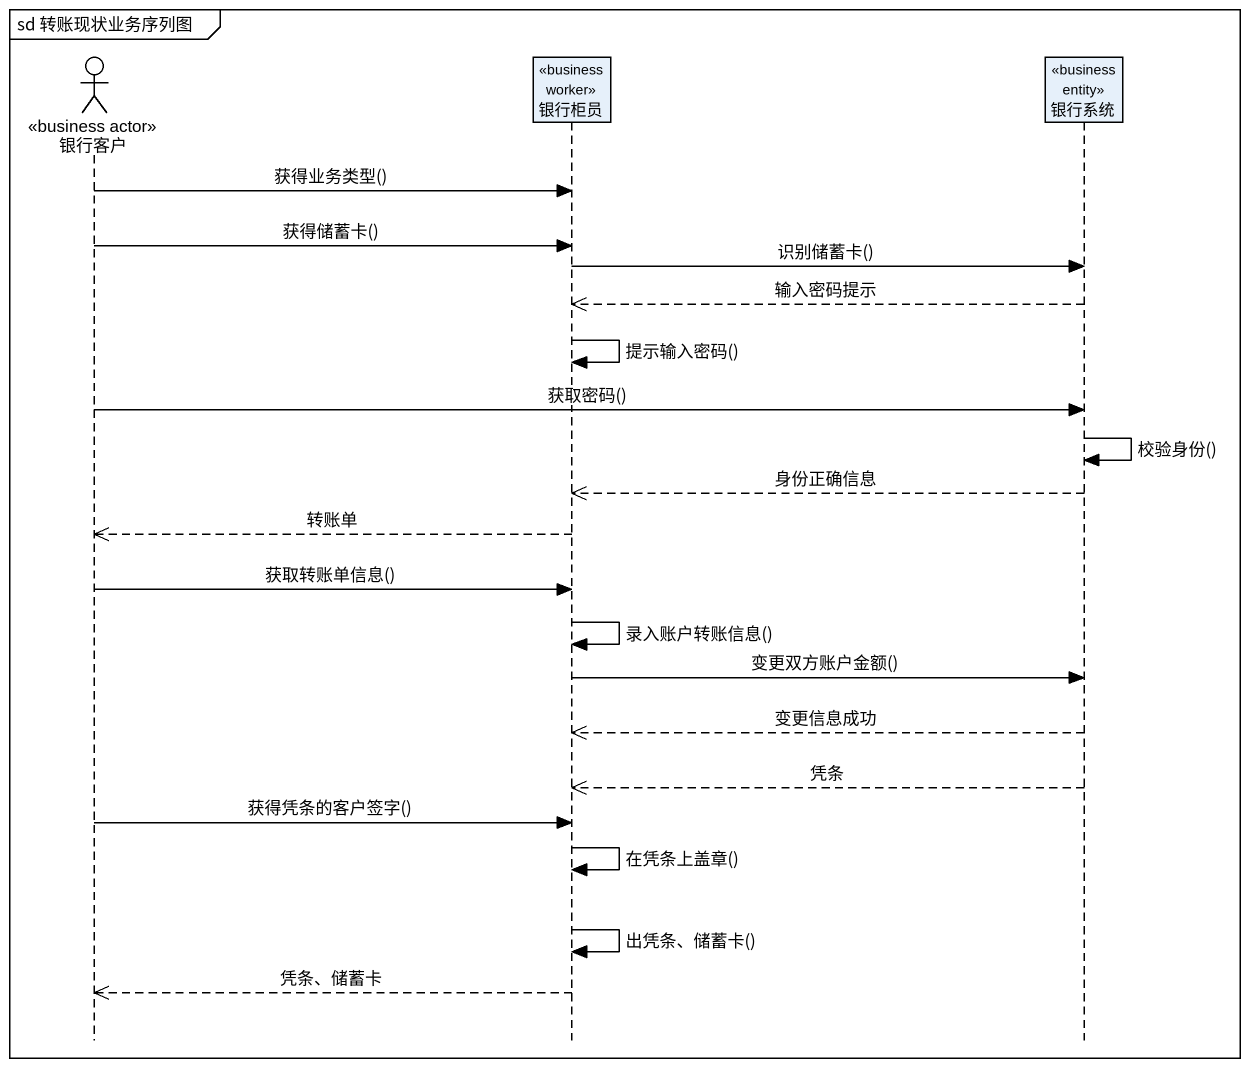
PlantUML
@startuml
mainframe sd 转账现状业务序列图
hide footbox
actor 银行客户 <<business actor>>
participant 银行柜员 <<business worker>>
participant 银行系统 <<business entity>>

银行客户 -> 银行柜员 : 获得业务类型()
银行客户 -> 银行柜员 : 获得储蓄卡()
银行柜员 -> 银行系统 : 识别储蓄卡()
银行系统 -->> 银行柜员 : 输入密码提示
银行柜员 -> 银行柜员 : 提示输入密码()
银行客户 -> 银行系统 : 获取密码()
银行系统 -> 银行系统 : 校验身份()
银行系统 -->> 银行柜员 : 身份正确信息
银行柜员 -->> 银行客户 : 转账单
银行客户 -> 银行柜员 : 获取转账单信息()
银行柜员 -> 银行柜员 : 录入账户转账信息()
银行柜员 -> 银行系统 : 变更双方账户金额()
银行系统 -->> 银行柜员 : 变更信息成功
银行系统 -->> 银行柜员 : 凭条
银行客户 -> 银行柜员 : 获得凭条的客户签字()
银行柜员 -> 银行柜员 : 在凭条上盖章()
银行柜员 -> 银行柜员 : 出凭条、储蓄卡()
银行柜员 -->> 银行客户 : 凭条、储蓄卡
@enduml
